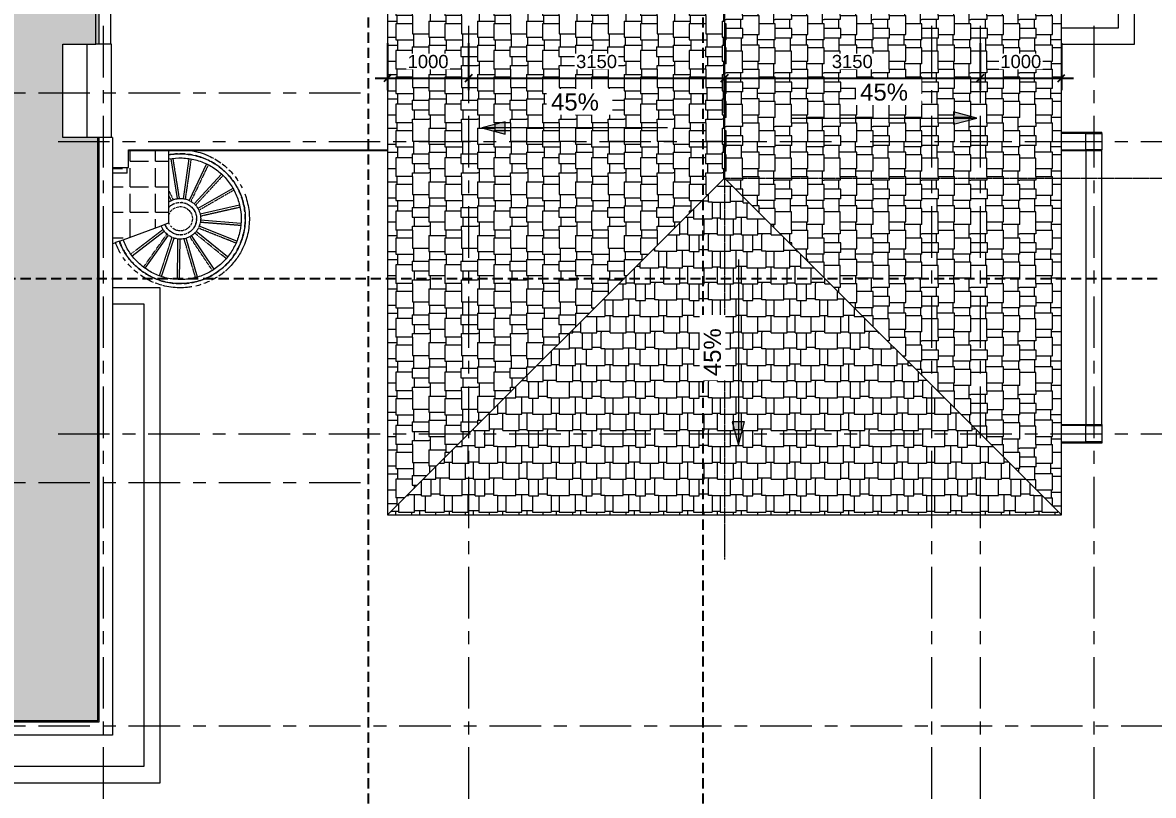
# Model space of a CAD drawing. Header units: millimetres. Extents: x 2164007 to 2324354, y -2513385 to -2308978.
# Drawn here: x 2300989 to 2314916, y -2396047 to -2386524 of the extents above; entities that cross this region are included whole.
import ezdxf

# ---------------------------------------------------------------- set-up
doc = ezdxf.new("R2010")
doc.units = ezdxf.units.MM
for name, pattern in [('DASHED2', [0.375, 0.25, -0.125]), ('Grid Line', [22.225, 12.7, -3.175, 3.175, -3.175]), ('HIDDEN2', [0.1875, 0.125, -0.0625]), ('IMPORT-ACAD_ISO10W100 _2_', [6, 4, -1, 0, -1]), ('Overhead 1_16_', [2.579687, 1.5875, -0.992187])]:
    doc.linetypes.add(name, pattern=pattern)
for name, color, linetype, lineweight in [('A-ANNO-DIMS', 211, 'Continuous', 9), ('A-DETL', 8, 'Continuous', 9), ('A-FLOR', 8, 'Continuous', 13), ('A-FLOR-HRAL', 8, 'Continuous', 9), ('A-FLOR-PATT', 8, 'Continuous', 13), ('A-ROOF', 8, 'Continuous', 13), ('A-ROOF-PATT', 8, 'Continuous', 13), ('A-WALL', 113, 'Continuous', 20), ('G-ANNO-DIMS', 111, 'Continuous', 9), ('S-BEAM', 8, 'Continuous', 9), ('S-COLS', 52, 'Continuous', 9), ('S-GRID', 8, 'Continuous', 9), ('S-STRS', 8, 'Continuous', 9)]:
    doc.layers.add(name, color=color, linetype=linetype, lineweight=lineweight)
doc.layers.add('NETGIONG', color=21, linetype='HIDDEN2')
doc.styles.add('Arial', font='arial.ttf', dxfattribs={"height": 175.652835})
doc.styles.add('Arial_1', font='arial.ttf', dxfattribs={"height": 162.282934})
doc.dimstyles.new('Dim_dai_ca_vu', dxfattribs={"dimscale": 304.8, "dimtxt": 165, "dimasz": 0.292969, "dimexe": 0.492126, "dimexo": 0.0625, "dimgap": 0.393701, "dimtad": 1, "dimdec": 0, "dimzin": 0, "dimdsep": 46, "dimtxsty": 'Arial_1', "dimblk1": 'OBLIQUE', "dimblk2": 'OBLIQUE', "dimsah": 1, "dimcen": 0.09, "dimdle": 0.492126, "dimadec": 0, "dimazin": 0, "dimtfac": 1, "dimtdec": 4, "dimtix": 1, "dimtmove": 0, "dimatfit": 3, "dimfxl": 0.984252, "dimfxlon": 1, "dimtvp": 1, "dimtfill": 1, "dimtolj": 1, "dimtzin": 0, "dimarcsym": 2})

# ---------------------------------------------------------------- blocks, each defined once
blk = doc.blocks.new('Top Rail Type - Top Rail_Internal_-1073175-Site')
at = {"layer": 'A-FLOR-HRAL'}
blk.add_line((-1502, 2034), (-1454, 2052), dxfattribs=at)
for points in [[(-1407, 2328), (-1392, 2339), (-1360, 2356), (-1306, 2370), (-1270, 2372), (-1251, 2371)], [(-1249, 2371), (-1232, 2370), (-1215, 2367), (-1198, 2362)], [(-1407, 2263), (-1399, 2271), (-1390, 2278), (-1381, 2285)], [(-1380, 2285), (-1366, 2295), (-1351, 2303), (-1334, 2309)], [(-1323, 2313), (-1310, 2316), (-1297, 2319), (-1284, 2320)], [(-1273, 2321), (-1259, 2321), (-1244, 2320), (-1230, 2317)], [(-1223, 2316), (-1205, 2312), (-1169, 2299), (-1123, 2265), (-1089, 2219), (-1075, 2183), (-1071, 2165)], [(-1194, 2361), (-1178, 2356), (-1163, 2350), (-1148, 2342)], [(-1139, 2337), (-1126, 2329), (-1114, 2321), (-1103, 2312)], [(-1093, 2302), (-1075, 2285), (-1045, 2246), (-1027, 2200), (-1022, 2176)], [(-1071, 2165), (-1067, 2148), (-1064, 2113), (-1073, 2060), (-1096, 2012), (-1118, 1985), (-1131, 1973)], [(-1022, 2176), (-1018, 2159), (-1016, 2140), (-1015, 2122)], [(-1015, 2120), (-1016, 2103), (-1017, 2086), (-1021, 2069)], [(-1415, 1919), (-1434, 1933), (-1470, 1968), (-1493, 2011), (-1502, 2034)], [(-1284, 1922), (-1302, 1923), (-1339, 1932), (-1389, 1960), (-1429, 2000), (-1447, 2034), (-1454, 2052)], [(-1074, 1959), (-1089, 1942), (-1122, 1912), (-1182, 1881), (-1226, 1872), (-1248, 1871)], [(-1132, 1973), (-1145, 1961), (-1159, 1951), (-1174, 1943)], [(-1042, 2008), (-1049, 1995), (-1057, 1982), (-1065, 1971)], [(-1022, 2064), (-1026, 2048), (-1031, 2032), (-1038, 2017)], [(-1365, 1890), (-1378, 1896), (-1391, 1903), (-1403, 1911)], [(-1307, 1873), (-1323, 1876), (-1339, 1880), (-1355, 1886)], [(-1251, 1870), (-1268, 1869), (-1285, 1870), (-1302, 1873)], [(-1234, 1924), (-1248, 1921), (-1263, 1920), (-1277, 1921)], [(-1185, 1938), (-1198, 1933), (-1210, 1928), (-1223, 1925)]]:
    blk.add_open_spline(points, degree=3, dxfattribs=at)
blk = doc.blocks.new('Top Rail Type - Top Rail_Internal_-1073186-Site')
at = {"layer": 'A-FLOR-HRAL'}
blk.add_line((-2017, 1844), (-1969, 1862), dxfattribs=at)
for points in [[(-1407, 2908), (-1349, 2919), (-1233, 2926), (-1060, 2900), (-896, 2837), (-750, 2740), (-629, 2614), (-537, 2465), (-499, 2354), (-486, 2298)], [(-1407, 2857), (-1353, 2867), (-1243, 2876), (-1079, 2852), (-924, 2794), (-786, 2704), (-671, 2585), (-584, 2444), (-548, 2340), (-536, 2287)], [(-486, 2298), (-473, 2242), (-460, 2127), (-477, 1955), (-531, 1790), (-618, 1641), (-736, 1514), (-878, 1415), (-1037, 1348), (-1207, 1317), (-1380, 1323), (-1548, 1365), (-1703, 1443), (-1837, 1552), (-1946, 1687), (-1997, 1790), (-2017, 1844)], [(-536, 2287), (-524, 2234), (-511, 2127), (-527, 1965), (-578, 1811), (-660, 1672), (-769, 1552), (-902, 1459), (-1052, 1397), (-1211, 1368), (-1373, 1373), (-1530, 1413), (-1675, 1486), (-1801, 1588), (-1903, 1714), (-1951, 1811), (-1969, 1862)]]:
    blk.add_open_spline(points, degree=3, dxfattribs=at)
blk = doc.blocks.new('Floors 3 - Floors 3-1078498-Site')
at = {"layer": 'A-FLOR'}
for p, q in [((10485, 4271), (10485, 12671)), ((10285, 7971), (10285, 4471)), ((10285, 4471), (9585, 4471)), ((9585, 4271), (10485, 4271)), ((-1515, 1271), (-2100, 1271)), ((-1515, -4829), (-1515, 1271)), ((-2100, 1071), (-1715, 1071)), ((-1715, 1071), (-1715, -4629)), ((-1715, -4629), (-8715, -4629)), ((-8915, -4829), (-1515, -4829))]:
    blk.add_line(p, q, dxfattribs=at)
blk = doc.blocks.new('_Oblique')
at = {"color": 0, "linetype": 'ByBlock', "lineweight": -2}
blk.add_line((-0.5, -0.5), (0.5, 0.5), dxfattribs=at)
blk = doc.blocks.new('*D499')
at = {"layer": 'A-ANNO-DIMS', "color": 0, "lineweight": -2}
for p, q in [((2305483, -2386777), (2305483, -2387358)), ((2306483, -2386777), (2306483, -2387358)), ((2305333, -2387208), (2306633, -2387208))]:
    blk.add_line(p, q, dxfattribs=at)
at = {"layer": 'Defpoints', "color": 0}
for p in [(2305483, -2386758), (2306483, -2386758), (2306483, -2387208)]:
    blk.add_point(p, dxfattribs=at)
at = {"layer": 'A-ANNO-DIMS', "color": 0, "lineweight": -2, "xscale": 89.296875, "yscale": 89.296875, "zscale": 89.296875, "rotation": 180}
blk.add_blockref('_Oblique', (2305483, -2387208), dxfattribs=at)
at = {"layer": 'A-ANNO-DIMS', "color": 0, "lineweight": -2, "xscale": 89.296875, "yscale": 89.296875, "zscale": 89.296875}
blk.add_blockref('_Oblique', (2306483, -2387208), dxfattribs=at)
at = {"layer": 'A-ANNO-DIMS', "color": 0, "insert": (2305983, -2387005), "char_height": 162.3, "attachment_point": 5, "style": 'Arial_1', "bg_fill": 3, "box_fill_scale": 1.1, "bg_fill_color": 256, "bg_fill_true_color": 13158600, "bg_fill_transparency": 8432348}
blk.add_mtext('\\A1;1000', dxfattribs=at)
blk = doc.blocks.new('*D500')
at = {"layer": 'A-ANNO-DIMS', "color": 0, "lineweight": -2}
for p, q in [((2306483, -2386777), (2306483, -2387358)), ((2309633, -2387639), (2309633, -2387058)), ((2306333, -2387208), (2309783, -2387208))]:
    blk.add_line(p, q, dxfattribs=at)
at = {"layer": 'Defpoints', "color": 0}
for p in [(2306483, -2386758), (2309633, -2387208), (2309633, -2387658)]:
    blk.add_point(p, dxfattribs=at)
at = {"layer": 'A-ANNO-DIMS', "color": 0, "lineweight": -2, "xscale": 89.296875, "yscale": 89.296875, "zscale": 89.296875, "rotation": 180}
blk.add_blockref('_Oblique', (2306483, -2387208), dxfattribs=at)
at = {"layer": 'A-ANNO-DIMS', "color": 0, "lineweight": -2, "xscale": 89.296875, "yscale": 89.296875, "zscale": 89.296875}
blk.add_blockref('_Oblique', (2309633, -2387208), dxfattribs=at)
at = {"layer": 'A-ANNO-DIMS', "color": 0, "insert": (2308058, -2387005), "char_height": 162.3, "attachment_point": 5, "style": 'Arial_1', "bg_fill": 3, "box_fill_scale": 1.1, "bg_fill_color": 256, "bg_fill_true_color": 13158600, "bg_fill_transparency": 12890578}
blk.add_mtext('\\A1;3150', dxfattribs=at)
blk = doc.blocks.new('*D501')
at = {"layer": 'A-ANNO-DIMS', "color": 0, "lineweight": -2}
for p, q in [((2312783, -2386777), (2312783, -2387358)), ((2309633, -2387639), (2309633, -2387058)), ((2309483, -2387208), (2312933, -2387208))]:
    blk.add_line(p, q, dxfattribs=at)
at = {"layer": 'Defpoints', "color": 0}
for p in [(2312783, -2386758), (2312783, -2387208), (2309633, -2387658)]:
    blk.add_point(p, dxfattribs=at)
at = {"layer": 'A-ANNO-DIMS', "color": 0, "lineweight": -2, "xscale": 89.296875, "yscale": 89.296875, "zscale": 89.296875, "rotation": 180}
blk.add_blockref('_Oblique', (2309633, -2387208), dxfattribs=at)
at = {"layer": 'A-ANNO-DIMS', "color": 0, "lineweight": -2, "xscale": 89.296875, "yscale": 89.296875, "zscale": 89.296875}
blk.add_blockref('_Oblique', (2312783, -2387208), dxfattribs=at)
at = {"layer": 'A-ANNO-DIMS', "color": 0, "insert": (2311208, -2387005), "char_height": 162.3, "attachment_point": 5, "style": 'Arial_1', "bg_fill": 3, "box_fill_scale": 1.1, "bg_fill_color": 256, "bg_fill_true_color": 13158600, "bg_fill_transparency": 8295208}
blk.add_mtext('\\A1;3150', dxfattribs=at)
blk = doc.blocks.new('*D502')
at = {"layer": 'A-ANNO-DIMS', "color": 0, "lineweight": -2}
for p, q in [((2312783, -2386777), (2312783, -2387358)), ((2313783, -2386777), (2313783, -2387358)), ((2312633, -2387208), (2313933, -2387208))]:
    blk.add_line(p, q, dxfattribs=at)
at = {"layer": 'Defpoints', "color": 0}
for p in [(2312783, -2386758), (2313783, -2386758), (2313783, -2387208)]:
    blk.add_point(p, dxfattribs=at)
at = {"layer": 'A-ANNO-DIMS', "color": 0, "lineweight": -2, "xscale": 89.296875, "yscale": 89.296875, "zscale": 89.296875, "rotation": 180}
blk.add_blockref('_Oblique', (2312783, -2387208), dxfattribs=at)
at = {"layer": 'A-ANNO-DIMS', "color": 0, "lineweight": -2, "xscale": 89.296875, "yscale": 89.296875, "zscale": 89.296875}
blk.add_blockref('_Oblique', (2313783, -2387208), dxfattribs=at)
at = {"layer": 'A-ANNO-DIMS', "color": 0, "insert": (2313283, -2387005), "char_height": 162.3, "attachment_point": 5, "style": 'Arial_1', "bg_fill": 3, "box_fill_scale": 1.1, "bg_fill_color": 256, "bg_fill_true_color": 13158600, "bg_fill_transparency": 10598720}
blk.add_mtext('\\A1;1000', dxfattribs=at)

msp = doc.modelspace()

# ---------------------------------------------------------------- hatches: boundary and pattern name
at = {"layer": 'A-FLOR-PATT', "lineweight": 9}
h = msp.add_hatch(dxfattribs=at)
h.set_pattern_fill('FP_5', color=256, style=0, pattern_type=2)
h.set_pattern_definition([(0, (2304197.59, -2391062.08), (365.76, 91.44), [30.175, -244.145, 30.175, -244.145, -1463.04]), (0, (2304197.59, -2391062.08), (365.76, 91.44), [-548.64, 30.175, -518.465, 30.175, -244.145, -640.08]), (0, (2304197.59, -2391062.08), (365.76, 91.44), [-1371.6, 30.175, -152.705, 30.175, -427.025]), (120, (2304334.75, -2391016.36), (-262.06936, 271.03745), [30.175, -244.145, 30.175, -244.145, -1463.04]), (120, (2304334.75, -2391016.36), (-262.06936, 271.03745), [-548.64, 30.175, -518.465, 30.175, -244.145, -640.08]), (120, (2304334.75, -2391016.36), (-262.06936, 271.03745), [-1371.6, 30.175, -152.705, 30.175, -427.025]), (240, (2304380.47, -2390833.48), (-103.69064, -362.47745), [30.175, -244.145, 30.175, -244.145, -1463.04]), (240, (2304380.47, -2390833.48), (-103.69064, -362.47745), [-548.64, 30.175, -518.465, 30.175, -244.145, -640.08]), (240, (2304380.47, -2390833.48), (-103.69064, -362.47745), [-1371.6, 30.175, -152.705, 30.175, -427.025])])
h.paths.add_polyline_path([(2300233.4, -2395141.1), (2301932.7, -2395141.1), (2301932.7, -2387941.1), (2301482.7, -2387941.1), (2301482.7, -2386791.1), (2301932.7, -2386791.1), (2301932.7, -2383106.1), (2301867.7, -2383106.1), (2301867.7, -2379141.1), (2293932.7, -2379141.1), (2293932.7, -2384241.1), (2296032.7, -2384241.1), (2296032.7, -2395141.1)], flags=0)
h.paths.add_polyline_path([(2297782.7, -2392791.1), (2297782.7, -2386791.1), (2300182.7, -2386791.1), (2300182.7, -2392791.1)], flags=0)
h.paths.add_polyline_path([(2295382.7, -2382891.1), (2295382.7, -2380491.1), (2300182.7, -2380491.1), (2300182.7, -2382891.1)], flags=0)
h = msp.add_hatch(dxfattribs=at)
h.set_pattern_fill('FP_6', color=256, style=0, pattern_type=2)
h.set_pattern_definition([(0, (2304197.6, -2391062.08), (0, 314.325), [228.6, -85.725]), (90, (2304197.6, -2391062.08), (-314.325, 2e-14), [228.6, -85.725])])
h.paths.add_polyline_path([(2302097.7, -2389248.6), (2302791.3, -2388992.9), (2302791.3, -2388091.1), (2302292.7, -2388091.1), (2302292.7, -2388311.1), (2302097.7, -2388311.1), (2302097.7, -2388698)], flags=0)
at = {"layer": 'A-ROOF-PATT', "lineweight": 9}
h = msp.add_hatch(dxfattribs=at)
h.set_pattern_fill('FP_1', color=256, style=0, pattern_type=2)
h.set_pattern_definition([(90, (2306024.33, -2391062.1), (-602.233, 660.4), [66.04, -594.36]), (90, (2306042.4, -2390996.04), (-602.233, 660.4), [198.12, -462.28]), (90, (2306030.35, -2390797.9), (-602.233, 660.4), [99.06, -561.34]), (90, (2306042.4, -2390698.86), (-602.233, 660.4), [198.12, -462.28]), (90, (2306024.33, -2390500.74), (-602.233, 660.4), [99.06, -561.34]), (90, (2305843.66, -2390963), (-602.233, 660.4), [198.12, -462.28]), (90, (2305831.6, -2391062.1), (-602.233, 660.4), [99.06, -561.34]), (90, (2305825.6, -2390764.9), (-602.233, 660.4), [132.08, -528.32]), (90, (2305843.66, -2390632.8), (-602.233, 660.4), [231.14, -429.26]), (90, (2305638.9, -2391062.1), (-602.233, 660.4), [224.536, -435.864]), (90, (2305626.86, -2390837.55), (-602.233, 660.4), [158.496, -501.904]), (90, (2305644.9, -2390679.05), (-602.233, 660.4), [118.872, -541.528]), (90, (2305620.83, -2390560.2), (-602.233, 660.4), [112.268, -548.132]), (270, (2305638.9, -2390401.7), (602.233, -660.4), [46.228, -614.172]), (180, (2306042.4, -2390996.04), (-602.233, -660.4), [210.782, -391.45]), (180, (2306042.4, -2390797.9), (-602.233, -660.4), [198.737, -403.496]), (180, (2306042.4, -2390698.86), (-602.233, -660.4), [216.804, -385.43]), (180, (2306042.4, -2390500.74), (-602.233, -660.4), [198.737, -403.496]), (180, (2305843.66, -2390764.9), (-602.233, -660.4), [216.804, -385.43]), (180, (2305638.9, -2390837.55), (-602.233, -660.4), [198.737, -403.496]), (180, (2305644.9, -2390679.05), (-602.233, -660.4), [204.76, -397.474]), (0, (2305638.9, -2391062.1), (602.233, 660.4), [204.76, -397.474]), (0, (2305638.9, -2390963), (602.233, 660.4), [204.76, -397.474]), (0, (2305644.9, -2390632.8), (602.233, 660.4), [198.737, -403.496]), (180, (2305638.9, -2390447.9), (-602.233, -660.4), [198.737, -403.496]), (180, (2305644.9, -2390560.2), (-602.233, -660.4), [204.76, -397.474]), (0, (2306024.3, -2390447.9), (602.233, 660.4), [18.067, -584.166])])
h.paths.add_polyline_path([(2313782.7, -2392591.1), (2313782.7, -2381991.1), (2312897.7, -2382876.1), (2312897.7, -2383106.1), (2312667.7, -2383106.1), (2309632.7, -2386141.1), (2309632.7, -2388441.1), (2311757.4, -2390565.9)], flags=0)
h = msp.add_hatch(dxfattribs=at)
h.set_pattern_fill('FP_4', color=256, style=0, pattern_type=2)
h.set_pattern_definition([(270, (2304201.4, -2391062.1), (602.233, -660.4), [66.04, -594.36]), (270, (2304183.3, -2391128.1), (602.233, -660.4), [198.12, -462.28]), (270, (2304195.35, -2391326.24), (602.233, -660.4), [99.06, -561.34]), (270, (2304183.3, -2391425.3), (602.233, -660.4), [198.12, -462.28]), (270, (2304201.4, -2391623.4), (602.233, -660.4), [99.06, -561.34]), (270, (2304382.05, -2391161.14), (602.233, -660.4), [198.12, -462.28]), (270, (2304394.1, -2391062.1), (602.233, -660.4), [99.06, -561.34]), (270, (2304400.1, -2391359.26), (602.233, -660.4), [132.08, -528.32]), (270, (2304382.05, -2391491.34), (602.233, -660.4), [231.14, -429.26]), (270, (2304586.8, -2391062.1), (602.233, -660.4), [224.536, -435.864]), (270, (2304598.85, -2391286.6), (602.233, -660.4), [158.496, -501.904]), (270, (2304580.8, -2391445.1), (602.233, -660.4), [118.872, -541.528]), (270, (2304604.9, -2391564), (602.233, -660.4), [112.268, -548.132]), (90, (2304586.8, -2391722.5), (-602.233, 660.4), [46.228, -614.172]), (0, (2304183.3, -2391128.1), (602.233, 660.4), [210.782, -391.45]), (0, (2304183.3, -2391326.24), (602.233, 660.4), [198.737, -403.496]), (0, (2304183.3, -2391425.3), (602.233, 660.4), [216.804, -385.43]), (0, (2304183.3, -2391623.4), (602.233, 660.4), [198.737, -403.496]), (0, (2304382.05, -2391359.26), (602.233, 660.4), [216.804, -385.43]), (0, (2304586.8, -2391286.6), (602.233, 660.4), [198.737, -403.496]), (0, (2304580.8, -2391445.1), (602.233, 660.4), [204.76, -397.474]), (180, (2304586.8, -2391062.1), (-602.233, -660.4), [204.76, -397.474]), (180, (2304586.8, -2391161.14), (-602.233, -660.4), [204.76, -397.474]), (180, (2304580.8, -2391491.34), (-602.233, -660.4), [198.737, -403.496]), (0, (2304586.8, -2391676.26), (602.233, 660.4), [198.737, -403.496]), (0, (2304580.8, -2391564), (602.233, 660.4), [204.76, -397.474]), (180, (2304201.4, -2391676.26), (-602.233, -660.4), [18.067, -584.166])])
h.paths.add_polyline_path([(2305482.7, -2392591.1), (2309632.7, -2388441.1), (2309632.7, -2386141.1), (2306597.7, -2383106.1), (2305482.7, -2383106.1), (2305482.7, -2386830.2)], flags=0)
h = msp.add_hatch(dxfattribs=at)
h.set_pattern_fill('FP_3', color=256, style=0, pattern_type=2)
h.set_pattern_definition([(0, (2304197.6, -2391532.2), (660.4, 602.233), [66.04, -594.36]), (0, (2304263.6, -2391550.26), (660.4, 602.233), [198.12, -462.28]), (0, (2304461.75, -2391538.2), (660.4, 602.233), [99.06, -561.34]), (0, (2304560.8, -2391550.26), (660.4, 602.233), [198.12, -462.28]), (0, (2304758.9, -2391532.2), (660.4, 602.233), [99.06, -561.34]), (0, (2304296.65, -2391351.5), (660.4, 602.233), [198.12, -462.28]), (0, (2304197.6, -2391339.5), (660.4, 602.233), [99.06, -561.34]), (0, (2304494.77, -2391333.46), (660.4, 602.233), [132.08, -528.32]), (0, (2304626.85, -2391351.5), (660.4, 602.233), [231.14, -429.26]), (0, (2304197.6, -2391146.76), (660.4, 602.233), [224.536, -435.864]), (0, (2304422.1, -2391134.7), (660.4, 602.233), [158.496, -501.904]), (0, (2304580.6, -2391152.8), (660.4, 602.233), [118.872, -541.528]), (0, (2304699.5, -2391128.7), (660.4, 602.233), [112.268, -548.132]), (180, (2304858, -2391146.76), (-660.4, -602.233), [46.228, -614.172]), (90, (2304263.6, -2391550.26), (-660.4, 602.233), [210.782, -391.45]), (90, (2304461.75, -2391550.26), (-660.4, 602.233), [198.737, -403.496]), (90, (2304560.8, -2391550.26), (-660.4, 602.233), [216.804, -385.43]), (90, (2304758.9, -2391550.26), (-660.4, 602.233), [198.737, -403.496]), (90, (2304494.77, -2391351.5), (-660.4, 602.233), [216.804, -385.43]), (90, (2304422.1, -2391146.76), (-660.4, 602.233), [198.737, -403.496]), (90, (2304580.6, -2391152.8), (-660.4, 602.233), [204.76, -397.474]), (270, (2304197.6, -2391146.76), (660.4, -602.233), [204.76, -397.474]), (270, (2304296.65, -2391146.76), (660.4, -602.233), [204.76, -397.474]), (270, (2304626.85, -2391152.8), (660.4, -602.233), [198.737, -403.496]), (90, (2304811.76, -2391146.76), (-660.4, 602.233), [198.737, -403.496]), (90, (2304699.5, -2391152.8), (-660.4, 602.233), [204.76, -397.474]), (270, (2304811.76, -2391532.2), (660.4, -602.233), [18.067, -584.166])])
h.paths.add_polyline_path([(2313782.7, -2392591.1), (2309632.7, -2388441.1), (2305482.7, -2392591.1), (2310489.4, -2392591.1)], flags=0)
at = {"layer": 'G-ANNO-DIMS'}
for points in [[(2306647.2, -2387822.7), (2306933, -2387899.2), (2306933, -2387746.1)], [(2309805.2, -2391731), (2309881.8, -2391445.2), (2309728.6, -2391445.2)]]:
    msp.add_hatch(color=256, dxfattribs=at).paths.add_polyline_path(points, flags=0)

# ---------------------------------------------------------------- linework, layer by layer
at = {"layer": 'A-DETL', "linetype": 'IMPORT-ACAD_ISO10W100 _2_'}
for q in [(2309632.7, -2393141.1), (2315932.7, -2388441.1)]:
    msp.add_line((2309632.7, -2388441.1), q, dxfattribs=at)
at = {"layer": 'A-FLOR'}
for p, q in [((2301932.7, -2386791.1), (2301932.7, -2383106.1)), ((2301482.7, -2387941.1), (2301482.7, -2386791.1)), ((2301482.7, -2386791.1), (2301892.7, -2386791.1)), ((2301917.7, -2387941.1), (2301482.7, -2387941.1)), ((2301932.7, -2395141.1), (2301932.7, -2387941.1)), ((2302292.7, -2388311.1), (2302292.7, -2388091.1)), ((2302292.7, -2388091.1), (2305482.7, -2388091.1)), ((2302791.3, -2388992.9), (2302791.3, -2388091.1)), ((2302097.7, -2388311.1), (2302292.7, -2388311.1)), ((2302228.4, -2389200.5), (2302696, -2389028)), ((2302097.7, -2389248.6), (2302133, -2389235.6)), ((2296032.7, -2395141.1), (2301932.7, -2395141.1))]:
    msp.add_line(p, q, dxfattribs=at)
at = {"layer": 'A-ROOF'}
for p, q in [((2313782.7, -2392591.1), (2313782.7, -2381991.1)), ((2305482.7, -2383106.1), (2305482.7, -2392591.1)), ((2309632.7, -2386141.1), (2309632.7, -2388441.1)), ((2309632.7, -2388441.1), (2305482.7, -2392591.1)), ((2309632.7, -2388441.1), (2313782.7, -2392591.1)), ((2305482.7, -2392591.1), (2313782.7, -2392591.1))]:
    msp.add_line(p, q, dxfattribs=at)
at = {"layer": 'A-WALL'}
for p, q in [((2301892.7, -2386791.1), (2301892.7, -2383106.1)), ((2302072.7, -2383106.1), (2302072.7, -2386791.1)), ((2302072.7, -2386791.1), (2301892.7, -2386791.1)), ((2301917.7, -2395126.1), (2301917.7, -2387941.1)), ((2302097.7, -2387941.1), (2301917.7, -2387941.1)), ((2302097.7, -2387941.1), (2302097.7, -2395306.1)), ((2313782.7, -2387876.1), (2314282.7, -2387876.1)), ((2314082.7, -2388091.1), (2314082.7, -2387891.1)), ((2314082.7, -2387891.1), (2314282.7, -2387891.1)), ((2314282.7, -2387891.1), (2314282.7, -2387876.1)), ((2305482.7, -2388106.1), (2302292.7, -2388106.1)), ((2314282.7, -2388106.1), (2313782.7, -2388106.1)), ((2314282.7, -2388091.1), (2314082.7, -2388091.1)), ((2314282.7, -2388106.1), (2314282.7, -2388091.1)), ((2302097.7, -2388321.1), (2302217.7, -2388321.1)), ((2302277.7, -2388381.1), (2302277.7, -2388321.1)), ((2302277.7, -2388381.1), (2302097.7, -2388381.1)), ((2313782.7, -2391476.1), (2314282.7, -2391476.1)), ((2314082.7, -2391691.1), (2314082.7, -2391491.1)), ((2314082.7, -2391491.1), (2314282.7, -2391491.1)), ((2314282.7, -2391476.1), (2314282.7, -2391491.1)), ((2314282.7, -2391691.1), (2314082.7, -2391691.1)), ((2314282.7, -2391691.1), (2314282.7, -2391706.1)), ((2314282.7, -2391706.1), (2313782.7, -2391706.1)), ((2296612.7, -2395126.1), (2301917.7, -2395126.1)), ((2302097.7, -2395306.1), (2295747.7, -2395306.1))]:
    msp.add_line(p, q, dxfattribs=at)
at = {"layer": 'G-ANNO-DIMS'}
for p, q in [((2306933, -2387746.1), (2306647.2, -2387822.7)), ((2306933, -2387899.2), (2306933, -2387746.1)), ((2306647.2, -2387822.7), (2306933, -2387899.2)), ((2308933.2, -2387822.7), (2306647.2, -2387822.7)), ((2309805.2, -2389445), (2309805.2, -2391731)), ((2309881.8, -2391445.2), (2309728.6, -2391445.2)), ((2309728.6, -2391445.2), (2309805.2, -2391731)), ((2309805.2, -2391731), (2309881.8, -2391445.2))]:
    msp.add_line(p, q, dxfattribs=at)
at = {"layer": 'NETGIONG', "color": 5, "linetype": 'DASHED2', "lineweight": 25, "ltscale": 500}
for p, q in [((2305251.3, -2397272.8), (2305251.3, -2376004.9)), ((2309370.5, -2397272.8), (2309370.5, -2376004.9)), ((2291402.3, -2389676.7), (2320480, -2389676.7))]:
    msp.add_line(p, q, dxfattribs=at)
at = {"layer": 'S-BEAM'}
for p, q in [((2314082.7, -2387891.1), (2313782.7, -2387891.1)), ((2314082.7, -2388091.1), (2314082.7, -2387891.1)), ((2313782.7, -2388091.1), (2314082.7, -2388091.1)), ((2314282.7, -2388091.1), (2314082.7, -2388091.1)), ((2314082.7, -2388091.1), (2314082.7, -2391491.1)), ((2314282.7, -2391491.1), (2314282.7, -2388091.1)), ((2314082.7, -2391491.1), (2313782.7, -2391491.1)), ((2314082.7, -2391691.1), (2314082.7, -2391491.1)), ((2314082.7, -2391491.1), (2314282.7, -2391491.1)), ((2313782.7, -2391691.1), (2314082.7, -2391691.1))]:
    msp.add_line(p, q, dxfattribs=at)
at = {"layer": 'S-COLS'}
for p, q in [((2314082.7, -2387891.1), (2314282.7, -2387891.1)), ((2314082.7, -2388091.1), (2314082.7, -2387891.1)), ((2314282.7, -2387891.1), (2314282.7, -2388091.1)), ((2314282.7, -2388091.1), (2314082.7, -2388091.1)), ((2314082.7, -2391491.1), (2314282.7, -2391491.1)), ((2314082.7, -2391691.1), (2314082.7, -2391491.1)), ((2314282.7, -2391491.1), (2314282.7, -2391691.1)), ((2314282.7, -2391691.1), (2314082.7, -2391691.1))]:
    msp.add_line(p, q, dxfattribs=at)
at = {"layer": 'S-GRID', "linetype": 'Grid Line', "ltscale": 50}
for p, q in [((2301982.7, -2376562.7), (2301982.7, -2397810.6)), ((2306482.7, -2376562.7), (2306482.7, -2397810.6)), ((2312182.7, -2376562.7), (2312182.7, -2397810.6)), ((2312782.7, -2376562.7), (2312782.7, -2397810.6)), ((2314182.7, -2376562.7), (2314182.7, -2397810.6)), ((2291182.7, -2387391.1), (2305273.3, -2387391.1)), ((2301425.4, -2387991.1), (2320352.5, -2387991.1)), ((2301425.4, -2391591.1), (2320352.5, -2391591.1)), ((2291182.7, -2392191.1), (2305273.3, -2392191.1)), ((2291182.7, -2395191.1), (2320352.5, -2395191.1))]:
    msp.add_line(p, q, dxfattribs=at)
at = {"layer": 'S-STRS'}
for p, q in [((2301482.7, -2387941.1), (2301482.7, -2386791.1)), ((2301782.7, -2387941.1), (2301782.7, -2386791.1)), ((2302082.7, -2386791.1), (2302072.7, -2386791.1)), ((2302082.7, -2387941.1), (2302082.7, -2386791.1)), ((2302813.5, -2388201.4), (2302891.9, -2388693.6)), ((2303038, -2388201.2), (2302966.9, -2388694.4)), ((2303253, -2388265.7), (2303038.7, -2388715.7)), ((2303438.4, -2388392), (2303100.8, -2388757.7)), ((2303578.7, -2388567), (2303147.2, -2388816.5)), ((2302791.3, -2388658.1), (2302820.8, -2388717.7)), ((2303661.9, -2388775.6), (2303175.9, -2388885.8)), ((2302228.4, -2389200.5), (2302696, -2389028)), ((2302791.3, -2388992.9), (2302743.6, -2389010.5)), ((2303626.4, -2389218.3), (2303163.4, -2389033.8)), ((2303676.8, -2388999.6), (2303179.9, -2388960.7)), ((2302338, -2389396.4), (2302733.4, -2389093.1)), ((2302499.4, -2389552.3), (2302787.1, -2389145.3)), ((2302700.1, -2389652.9), (2302854.1, -2389178.9)), ((2302921.6, -2389689), (2302928, -2389190.7)), ((2303144.2, -2389659.6), (2303002.6, -2389181.7)), ((2303346.9, -2389563), (2303069.9, -2389148.6)), ((2303512.9, -2389412), (2303125.5, -2389098.5)), ((2302180.7, -2389218), (2302133, -2389235.6))]:
    msp.add_line(p, q, dxfattribs=at)
at = {"layer": 'S-STRS', "linetype": 'Overhead 1_16_'}
for p, q in [((2301782.7, -2387941.1), (2301782.7, -2386791.1)), ((2302082.7, -2387941.1), (2302082.7, -2386791.1)), ((2302838.8, -2388199), (2302917.4, -2388692.3)), ((2303063.1, -2388205.1), (2302992, -2388698)), ((2303275.9, -2388276.5), (2303061, -2388728)), ((2303456.9, -2388409.4), (2303118.3, -2388776.1)), ((2302791.3, -2388600.7), (2302843.7, -2388706.7)), ((2303591.7, -2388588.9), (2303159.7, -2388838.6)), ((2303666, -2388800.7), (2303178.8, -2388911.2)), ((2303674.5, -2389024.9), (2303177.4, -2388986)), ((2302322.3, -2389376.5), (2302718.2, -2389072.8)), ((2302479.2, -2389536.9), (2302767.3, -2389129.3)), ((2302675.9, -2389645.2), (2302830.4, -2389169.6)), ((2302896.2, -2389688.4), (2302902.7, -2389189.8)), ((2303119.4, -2389665.3), (2302977.4, -2389186.3)), ((2303325.9, -2389577.3), (2303048.6, -2389162.5)), ((2303496.2, -2389431.2), (2303108.3, -2389117.2)), ((2303617.1, -2389242), (2303152.6, -2389056.8))]:
    msp.add_line(p, q, dxfattribs=at)
at = {"layer": 'S-STRS'}
for radius, start, end in [(800, 99.04711, 100.08628), (800, 92.47318, 99.04711), (800, 85.81789, 90.42109), (800, 81.79326, 83.51991), (800, 78.91671, 81.79326), (800, 64.5394, 76.86462), (800, 63.71676, 64.5394), (800, 57.06147, 61.66467), (800, 50.16029, 54.76349), (800, 47.28555, 48.1082), (800, 34.96033, 47.28555), (800, 30.0317, 32.90825), (800, 28.30504, 30.0317), (800, 21.40386, 26.00707), (200, 111.99294, 114.37822), (200, 83.716, 86.10128), (200, 68.85831, 71.24359), (800, 12.77784, 19.35178), (800, 6.20391, 12.77784), (200, 126.85063, 129.23591), (200, 40.58137, 42.96665), (200, 25.72367, 28.10896), (800, 359.54862, 4.15182), (200, 213.18514, 215.57042), (200, 342.58904, 344.97432), (200, 357.44673, 359.83202), (800, 352.64744, 355.52399), (800, 355.52399, 357.25064), (200, 228.36428, 229.3638), (200, 256.31977, 258.70506), (200, 271.17747, 273.56275), (200, 299.45441, 301.83969), (200, 314.3121, 316.69738), (800, 338.27014, 350.59535), (800, 200.23931, 206.81325), (800, 208.86533, 213.46854), (800, 330.7922, 335.3954), (800, 337.44749, 338.27014), (800, 215.76651, 217.49317), (800, 217.49317, 219.98827), (800, 308.69107, 321.01628), (800, 321.01628, 321.83893), (800, 323.89102, 328.49422), (800, 222.76754, 227.03004), (800, 229.60809, 230.31638), (800, 230.31638, 234.74702), (800, 234.74702, 235.56967), (800, 302.03578, 303.76243), (800, 303.76243, 306.63898), (800, 237.62176, 242.22496), (800, 244.52293, 249.12614), (800, 251.17822, 252.00087), (800, 252.00087, 264.32609), (800, 266.37818, 269.25473), (800, 269.25473, 270.98138), (800, 273.27936, 277.88256), (800, 279.93465, 286.50858), (800, 286.50858, 293.08251), (800, 295.1346, 299.7378)]:
    msp.add_arc((2302931.3, -2388941.3), radius, start, end, dxfattribs=at)
for points in [[(2303083.5, -2388104.2), (2303106.9, -2388108.5), (2303130.2, -2388113.7), (2303153.2, -2388119.9)], [(2303153.3, -2388120), (2303186, -2388128.8), (2303218.3, -2388139.6), (2303249.7, -2388152.3)], [(2303256, -2388154.9), (2303285.5, -2388167), (2303314.2, -2388180.9), (2303342.1, -2388196.2)], [(2303355.1, -2388203.5), (2303380.4, -2388218.1), (2303405, -2388234), (2303428.8, -2388251.1)], [(2303447.2, -2388264.7), (2303468.4, -2388280.9), (2303488.8, -2388298), (2303508.4, -2388316.1)], [(2303531, -2388337.8), (2303547.9, -2388354.6), (2303564.1, -2388372.1), (2303579.5, -2388390.2)], [(2303605.2, -2388422), (2303617.8, -2388438.3), (2303629.8, -2388455.1), (2303641.2, -2388472.4)], [(2303669.2, -2388517.8), (2303677.4, -2388532), (2303685.1, -2388546.4), (2303692.4, -2388561.1)], [(2303725, -2388635), (2303727.6, -2388641.6), (2303730.1, -2388648.2), (2303732.5, -2388654.9)], [(2303732.6, -2388655.2), (2303744, -2388687.2), (2303763, -2388752.6), (2303774.1, -2388819.8), (2303777.6, -2388853.6)], [(2302789.8, -2388893.9), (2302792.9, -2388884.6), (2302796.9, -2388875.6), (2302801.8, -2388867.2)], [(2302807.5, -2388857.9), (2302814.1, -2388848.3), (2302821.7, -2388839.4), (2302830.3, -2388831.5)], [(2302839.7, -2388823.5), (2302848.6, -2388816.6), (2302858.2, -2388810.7), (2302868.4, -2388806)], [(2302877.3, -2388802.2), (2302888.7, -2388797.8), (2302900.6, -2388794.8), (2302912.7, -2388793.2)], [(2302920.5, -2388792.5), (2302933.6, -2388791.5), (2302946.7, -2388792.3), (2302959.5, -2388794.8)], [(2302972.1, -2388797.8), (2302983.7, -2388801.1), (2302994.9, -2388805.8), (2303005.4, -2388811.8)], [(2303011, -2388815.1), (2303018.5, -2388819.9), (2303032.7, -2388830.7), (2303044.7, -2388843.9), (2303050.1, -2388851)], [(2303050.3, -2388851.3), (2303059.4, -2388863.4), (2303066.7, -2388876.8), (2303071.8, -2388891)], [(2303074.8, -2388900.4), (2303078.1, -2388911.9), (2303079.9, -2388923.8), (2303080.4, -2388935.7)], [(2303777.6, -2388854.2), (2303781.1, -2388888.1), (2303782.6, -2388922.1), (2303782, -2388956.1)], [(2302800.1, -2389012.4), (2302796.7, -2389006.1), (2302793.8, -2388999.6), (2302791.3, -2388992.9)], [(2302825.6, -2389046.6), (2302820.2, -2389041.2), (2302815.2, -2389035.3), (2302810.6, -2389029)], [(2303051.2, -2389030.1), (2303043.7, -2389040.2), (2303035, -2389049.3), (2303025.2, -2389057.2)], [(2303071.5, -2388992.4), (2303067.6, -2389003.1), (2303062.4, -2389013.4), (2303056.2, -2389022.9)], [(2303080.5, -2388943.1), (2303080.3, -2388955.9), (2303078.5, -2388968.7), (2303075.1, -2388981.1)], [(2303782, -2388956.8), (2303781.3, -2388990.8), (2303778.7, -2389024.8), (2303774, -2389058.5)], [(2302877.4, -2389080.4), (2302863.5, -2389075), (2302850.4, -2389067.5), (2302838.7, -2389058.3)], [(2302924.5, -2389090.3), (2302908.7, -2389089.6), (2302893, -2389086.4), (2302878.2, -2389080.7)], [(2302976.6, -2389083.4), (2302963.4, -2389087.7), (2302949.6, -2389090), (2302935.7, -2389090.4)], [(2303021, -2389060.5), (2303009.9, -2389068.9), (2302997.5, -2389075.7), (2302984.5, -2389080.7)], [(2303753.6, -2389159.6), (2303744.8, -2389192.6), (2303734.1, -2389225.1), (2303721.4, -2389256.8)], [(2303773.9, -2389059.1), (2303769.2, -2389092.8), (2303762.4, -2389126.3), (2303753.7, -2389159.3)], [(2302173.7, -2389328.5), (2302158.3, -2389298.4), (2302144.7, -2389267.3), (2302133, -2389235.6)], [(2302193.4, -2389364.8), (2302186.7, -2389353.1), (2302180.2, -2389341.2), (2302174, -2389329.1)], [(2303721.4, -2389256.9), (2303702.4, -2389304.4), (2303655.8, -2389396.1), (2303593.5, -2389477.8), (2303559, -2389515.6)], [(2302256.7, -2389459.7), (2302246.1, -2389445.9), (2302235.8, -2389431.7), (2302226, -2389417.2)], [(2302329.3, -2389542.5), (2302315.1, -2389528.3), (2302301.4, -2389513.6), (2302288.3, -2389498.5)], [(2302388, -2389596), (2302378.5, -2389588.1), (2302369.2, -2389580), (2302360, -2389571.8)], [(2302409.5, -2389613.3), (2302402.2, -2389607.6), (2302395.1, -2389601.9), (2302388, -2389596)], [(2303475.9, -2389594.9), (2303453.1, -2389614), (2303429.2, -2389631.8), (2303404.5, -2389648.3)], [(2303555.9, -2389519), (2303533.9, -2389542.7), (2303510.6, -2389565.2), (2303486.1, -2389586.3)], [(2302502.1, -2389675.9), (2302480.9, -2389663.5), (2302460.2, -2389650.2), (2302440.1, -2389636)], [(2302601.4, -2389725.5), (2302576.2, -2389714.9), (2302551.5, -2389703.1), (2302527.4, -2389690.1)], [(2302705.9, -2389761.7), (2302677, -2389753.7), (2302648.5, -2389744.3), (2302620.6, -2389733.3)], [(2303289.1, -2389713.2), (2303266.9, -2389723.5), (2303244.4, -2389732.7), (2303221.5, -2389741.1)], [(2303386.5, -2389660), (2303363.6, -2389674.6), (2303340, -2389688), (2303315.8, -2389700.2)], [(2302813.9, -2389783.9), (2302781.6, -2389779.4), (2302749.7, -2389773.1), (2302718.2, -2389765)], [(2302919.7, -2389792), (2302885.5, -2389791.5), (2302851.4, -2389789), (2302817.5, -2389784.4)], [(2303021.2, -2389787.3), (2302987.6, -2389790.9), (2302953.7, -2389792.5), (2302919.9, -2389792)], [(2303073.3, -2389780.1), (2303056.3, -2389783), (2303039.1, -2389785.4), (2303021.9, -2389787.2)], [(2303184.6, -2389753.5), (2303164.3, -2389759.8), (2303143.7, -2389765.4), (2303123, -2389770.2)]]:
    msp.add_open_spline(points, degree=3, dxfattribs=at)

# ---------------------------------------------------------------- block references
at = {"layer": 'A-FLOR'}
msp.add_blockref('Floors 3 - Floors 3-1078498-Site', (2304197.6, -2391062.1), dxfattribs=at)
at = {"layer": 'A-FLOR-HRAL'}
for name in ['Top Rail Type - Top Rail_Internal_-1073186-Site', 'Top Rail Type - Top Rail_Internal_-1073175-Site']:
    msp.add_blockref(name, (2304197.6, -2391062.1), dxfattribs=at)

# ---------------------------------------------------------------- next in the draw order: texts
at = {"layer": 'G-ANNO-DIMS', "insert": (2309379, -2390880.5), "char_height": 210.78, "width": 702.088, "attachment_point": 1, "rotation": 90, "line_spacing_factor": 0.938532, "style": 'Arial', "bg_fill": 3, "box_fill_scale": 1.25, "bg_fill_color": 0, "bg_fill_transparency": 0}
msp.add_mtext('45%', dxfattribs=at)

# ---------------------------------------------------------------- next in the draw order: dimensions: what is measured, and where the dimension line sits
at = {"layer": 'A-ANNO-DIMS'}
dim = msp.add_linear_dim(base=(2306482.7, -2387207.6), p1=(2305482.7, -2386757.6), p2=(2306482.7, -2386757.6), dimstyle='Dim_dai_ca_vu', override={"dimpost": '<>', "dimfxl": 1000}, dxfattribs=at)
dim.commit()
dim.dimension.update_dxf_attribs({"geometry": '*D499', "text_midpoint": (2305982.7, -2387004.7)})

# ---------------------------------------------------------------- next in the draw order: dimensions: what is measured, and where the dimension line sits
dim = msp.add_linear_dim(base=(2309632.7, -2387207.6), p1=(2306482.7, -2386757.6), p2=(2309632.7, -2387657.6), dimstyle='Dim_dai_ca_vu', override={"dimpost": '<>', "dimfxl": 3276.04945}, dxfattribs=at)
dim.commit()
dim.dimension.update_dxf_attribs({"geometry": '*D500', "text_midpoint": (2308057.7, -2387004.7)})

# ---------------------------------------------------------------- next in the draw order: texts
at = {"layer": 'G-ANNO-DIMS', "insert": (2307497.7, -2387396.5), "char_height": 210.78, "width": 702.088, "attachment_point": 1, "line_spacing_factor": 0.938532, "style": 'Arial', "bg_fill": 3, "box_fill_scale": 1.25, "bg_fill_color": 0, "bg_fill_transparency": 0}
msp.add_mtext('45%', dxfattribs=at)

# ---------------------------------------------------------------- next in the draw order: dimensions: what is measured, and where the dimension line sits
at = {"layer": 'A-ANNO-DIMS'}
dim = msp.add_linear_dim(base=(2312782.7, -2387207.6), p1=(2309632.7, -2387657.6), p2=(2312782.7, -2386757.6), dimstyle='Dim_dai_ca_vu', override={"dimpost": '<>', "dimfxl": 3276.04945}, dxfattribs=at)
dim.commit()
dim.dimension.update_dxf_attribs({"geometry": '*D501', "text_midpoint": (2311207.7, -2387004.7)})

# ---------------------------------------------------------------- next in the draw order: hatches: boundary and pattern name
at = {"layer": 'G-ANNO-DIMS'}
msp.add_hatch(color=256, dxfattribs=at).paths.add_polyline_path([(2312740.1, -2387701), (2312454.4, -2387624.4), (2312454.4, -2387777.5)], flags=0)

# ---------------------------------------------------------------- next in the draw order: linework, layer by layer
for p, q in [((2312740.1, -2387701), (2312454.4, -2387624.4)), ((2312454.4, -2387624.4), (2312454.4, -2387777.5)), ((2310454.1, -2387701), (2312740.1, -2387701)), ((2312454.4, -2387777.5), (2312740.1, -2387701))]:
    msp.add_line(p, q, dxfattribs=at)

# ---------------------------------------------------------------- next in the draw order: texts
at = {"layer": 'G-ANNO-DIMS', "insert": (2311304.6, -2387274.8), "char_height": 210.78, "width": 702.088, "attachment_point": 1, "line_spacing_factor": 0.938532, "style": 'Arial', "bg_fill": 3, "box_fill_scale": 1.25, "bg_fill_color": 0, "bg_fill_transparency": 0}
msp.add_mtext('45%', dxfattribs=at)

# ---------------------------------------------------------------- next in the draw order: dimensions: what is measured, and where the dimension line sits
at = {"layer": 'A-ANNO-DIMS'}
dim = msp.add_linear_dim(base=(2313782.7, -2387207.6), p1=(2312782.7, -2386757.6), p2=(2313782.7, -2386757.6), dimstyle='Dim_dai_ca_vu', override={"dimpost": '<>', "dimfxl": 1000}, dxfattribs=at)
dim.commit()
dim.dimension.update_dxf_attribs({"geometry": '*D502', "text_midpoint": (2313282.7, -2387004.7)})

doc.saveas('drawing.dxf')
